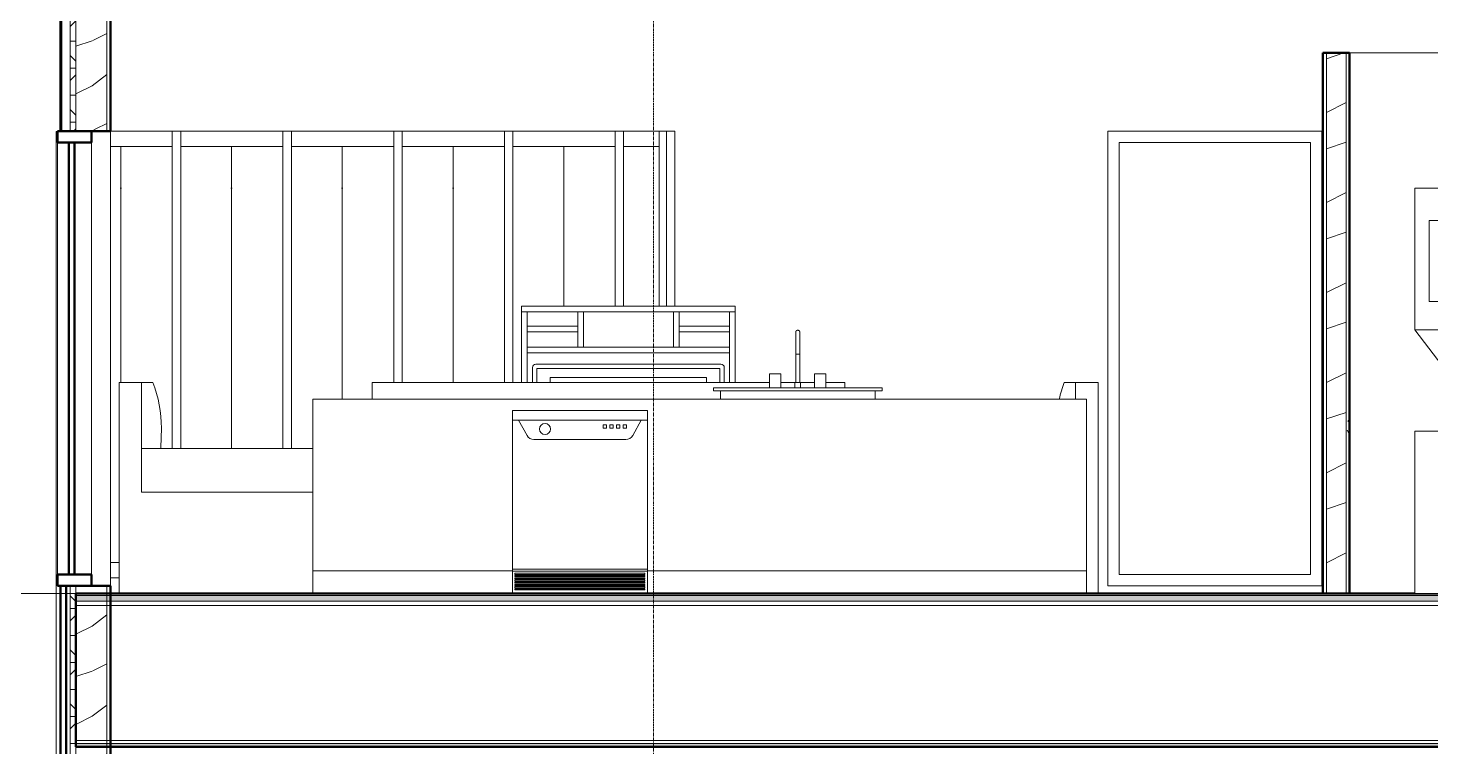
# Model space of a CAD drawing. Header units: inches. Extents: x 9609 to 15463, y -232 to 527.
# Drawn here: x 13221.5 to 13470.8, y 240.7 to 368.4 of the extents above; entities that cross this region are included whole.
import ezdxf

# ---------------------------------------------------------------- set-up
doc = ezdxf.new("R2010")
doc.units = ezdxf.units.IN
doc.header["$MEASUREMENT"] = 0
doc.linetypes.add('Grid Line 1_2_', pattern=[0.875, 0.5, -0.125, 0.125, -0.125])
for name, color, linetype, lineweight in [('0-3', 7, 'Continuous', 13), ('0-6', 90, 'Continuous', 5), ('A-FLOR-1', 192, 'Continuous', 50), ('A-FLOR-LEVL-1', 51, 'Grid Line 1_2_', 9), ('A-FLOR-MCUT', 51, 'Continuous', 13), ('A-FLOR-PATT-1', 8, 'Continuous', 9), ('A-GLAZ', 151, 'Continuous', 13), ('A-GLAZ-1', 151, 'Continuous', 50), ('A-GLAZ-CWMG', 51, 'Continuous', 9), ('A-WALL', 113, 'Continuous', 13), ('A-WALL-1', 7, 'Continuous', 13), ('A-WALL-2', 10, 'Continuous', 50), ('A-WALL-3', 113, 'Continuous', 50), ('A-WALL-PATT-1', 250, 'Continuous', 9), ('A-WALL-PATT-2', 253, 'Continuous', 9), ('A-WALL-PATT-5', 111, 'Continuous', 9), ('I-FURN', 30, 'Continuous', 9), ('I-FURN-1', 250, 'Continuous', 9), ('P-SANR-FIXT-1', 250, 'Continuous', 9), ('Q-CASE-2', 250, 'Continuous', 9), ('Q-SPCQ-1', 250, 'Continuous', 9), ('S-GRID-1', 1, 'Grid Line 1_2_', 9)]:
    doc.layers.add(name, color=color, linetype=linetype, lineweight=lineweight)
pattern_1 = [(0, (3257.106, 59.024), (30.72, 7.68), [1.267, -21.773, 1.267, -21.773, -122.88]), (0, (3257.106, 59.024), (30.72, 7.68), [-46.08, 1.267, -44.813, 1.267, -21.773, -53.76]), (0, (3257.106, 59.024), (30.72, 7.68), [-115.2, 1.267, -14.093, 1.267, -37.133]), (120, (3268.626, 62.864), (-22.011075, 22.7643), [1.267, -21.773, 1.267, -21.773, -122.88]), (120, (3268.626, 62.864), (-22.011075, 22.7643), [-46.08, 1.267, -44.813, 1.267, -21.773, -53.76]), (120, (3268.626, 62.864), (-22.011075, 22.7643), [-115.2, 1.267, -14.093, 1.267, -37.133]), (240, (3272.466, 78.224), (-8.708925, -30.4443), [1.267, -21.773, 1.267, -21.773, -122.88]), (240, (3272.466, 78.224), (-8.708925, -30.4443), [-46.08, 1.267, -44.813, 1.267, -21.773, -53.76]), (240, (3272.466, 78.224), (-8.708925, -30.4443), [-115.2, 1.267, -14.093, 1.267, -37.133])]
pattern_2 = [(0, (14416.421, 59.024), (30.72, 7.68), [1.267, -21.773, 1.267, -21.773, -122.88]), (0, (14416.421, 59.024), (30.72, 7.68), [-46.08, 1.267, -44.813, 1.267, -21.773, -53.76]), (0, (14416.421, 59.024), (30.72, 7.68), [-115.2, 1.267, -14.093, 1.267, -37.133]), (120, (14427.941, 62.864), (-22.011075, 22.7643), [1.267, -21.773, 1.267, -21.773, -122.88]), (120, (14427.941, 62.864), (-22.011075, 22.7643), [-46.08, 1.267, -44.813, 1.267, -21.773, -53.76]), (120, (14427.941, 62.864), (-22.011075, 22.7643), [-115.2, 1.267, -14.093, 1.267, -37.133]), (240, (14431.781, 78.224), (-8.708925, -30.4443), [1.267, -21.773, 1.267, -21.773, -122.88]), (240, (14431.781, 78.224), (-8.708925, -30.4443), [-46.08, 1.267, -44.813, 1.267, -21.773, -53.76]), (240, (14431.781, 78.224), (-8.708925, -30.4443), [-115.2, 1.267, -14.093, 1.267, -37.133])]
pattern_3 = [(0, (14416.421, 59.024), (0, 4.798), []), (315, (14416.4212, 59.024), (4.798427, 0), [6.786, -6.786]), (45, (14416.4212, 59.024), (4.798427, 0), [6.786, -6.786])]
pattern_4 = [(216.87, (14422.8192, 75.018), (47.980943, 31.987086), [7.997, -71.971]), (206.565, (14432.415, 70.22), (-15.993714, -15.994133), [17.881, -17.881]), (198.435, (14432.415, 62.223), (-31.98674, -15.99388), [10.115, -40.461])]

# ---------------------------------------------------------------- blocks, each defined once
blk = doc.blocks.new('CTR - 2nd Phase_rvt-2-BUILDING SECTION - NORTH_SOUTH - LOOKING WEST')
at = {"layer": 'A-FLOR-LEVL-1'}
blk.add_line((1814.21, 268), (4168.71, 268), dxfattribs=at)
blk = doc.blocks.new('Sink Kitchen-Single - 30_ x 21_-V96-BUILDING SECTION - NORTH_SOUTH - LOOKING WEST')
at = {"layer": 'P-SANR-FIXT-1'}
for p, q in [((2198.61, 179.87), (2198.61, 173.5)), ((2198.61, 179.87), (2198.61, 178.5)), ((2199.36, 173.5), (2199.36, 179.87)), ((2199.36, 178.5), (2199.36, 179.87)), ((2198.98, 178.5), (2198.61, 178.5)), ((2199.35, 178.5), (2198.98, 178.5)), ((2193.98, 175), (2193.98, 172.5)), ((2193.98, 175), (2195.98, 175)), ((2195.98, 172.5), (2195.98, 175)), ((2201.98, 175), (2201.98, 172.5)), ((2201.98, 175), (2203.98, 175)), ((2203.98, 172.5), (2203.98, 175)), ((2183.98, 172.5), (2213.98, 172.5)), ((2183.98, 172), (2183.98, 172.5)), ((2198.48, 173.5), (2198.48, 172.5)), ((2198.48, 173.5), (2199.48, 173.5)), ((2199.48, 172.5), (2199.48, 173.5)), ((2213.98, 172), (2213.98, 172.5)), ((2213.98, 172), (2183.98, 172)), ((2185.23, 172), (2185.23, 170.5)), ((2212.73, 170.5), (2212.73, 172))]:
    blk.add_line(p, q, dxfattribs=at)
at = {"layer": 'P-SANR-FIXT-1', "flags": 128}
for points in [[(2198.61, 182.37), (2198.61, 182.39), (2198.61, 182.4), (2198.61, 182.42), (2198.61, 182.43), (2198.61, 182.45), (2198.62, 182.46), (2198.62, 182.48), (2198.62, 182.49), (2198.63, 182.51), (2198.63, 182.52), (2198.64, 182.53), (2198.65, 182.55), (2198.65, 182.56), (2198.66, 182.57), (2198.67, 182.59), (2198.68, 182.6), (2198.69, 182.61), (2198.7, 182.62), (2198.71, 182.63), (2198.72, 182.64), (2198.73, 182.65), (2198.74, 182.66), (2198.75, 182.67), (2198.77, 182.68), (2198.78, 182.69), (2198.79, 182.7), (2198.8, 182.71), (2198.82, 182.71), (2198.83, 182.72), (2198.84, 182.72), (2198.86, 182.73), (2198.87, 182.73), (2198.89, 182.74), (2198.9, 182.74), (2198.92, 182.74), (2198.93, 182.75), (2198.95, 182.75), (2198.96, 182.75), (2198.98, 182.75), (2198.98, 182.75)], [(2198.61, 182.3), (2198.61, 182.32), (2198.61, 182.34), (2198.61, 182.35), (2198.61, 182.36), (2198.61, 182.37), (2198.61, 182.37)], [(2198.61, 182.37), (2198.61, 182.37), (2198.61, 182.37), (2198.61, 182.36), (2198.61, 182.34), (2198.61, 182.33), (2198.61, 182.3), (2198.61, 182.28), (2198.61, 182.25), (2198.61, 182.21), (2198.61, 182.18), (2198.61, 182.14), (2198.61, 182.09), (2198.61, 182.04), (2198.61, 181.99), (2198.61, 181.94), (2198.61, 181.88), (2198.61, 181.82), (2198.61, 181.75), (2198.61, 181.69), (2198.61, 181.62), (2198.61, 181.54), (2198.61, 181.47), (2198.61, 181.39), (2198.61, 181.31), (2198.61, 181.23), (2198.61, 181.14), (2198.61, 181.05), (2198.61, 180.96), (2198.61, 180.87), (2198.61, 180.78), (2198.61, 180.69), (2198.61, 180.59), (2198.61, 180.5), (2198.61, 180.4), (2198.61, 180.3), (2198.61, 180.2), (2198.61, 180.1), (2198.61, 180), (2198.61, 179.9), (2198.61, 179.87)], [(2198.61, 179.87), (2198.61, 179.97), (2198.61, 180.07), (2198.61, 180.17), (2198.61, 180.27), (2198.61, 180.37), (2198.61, 180.47), (2198.61, 180.57), (2198.61, 180.66), (2198.61, 180.76), (2198.61, 180.85), (2198.61, 180.94), (2198.61, 181.03), (2198.61, 181.12), (2198.61, 181.2), (2198.61, 181.29), (2198.61, 181.37), (2198.61, 181.45), (2198.61, 181.52), (2198.61, 181.6), (2198.61, 181.67), (2198.61, 181.74), (2198.61, 181.8), (2198.61, 181.86), (2198.61, 181.92), (2198.61, 181.98), (2198.61, 182.03), (2198.61, 182.08), (2198.61, 182.13), (2198.61, 182.17)], [(2198.98, 182.75), (2199, 182.75), (2199.01, 182.75), (2199.03, 182.75), (2199.04, 182.75), (2199.05, 182.74), (2199.07, 182.74), (2199.08, 182.74), (2199.1, 182.73), (2199.11, 182.73), (2199.13, 182.72), (2199.14, 182.71), (2199.15, 182.71), (2199.17, 182.7), (2199.18, 182.69), (2199.19, 182.68), (2199.2, 182.68), (2199.22, 182.67), (2199.23, 182.66), (2199.24, 182.65), (2199.25, 182.64), (2199.26, 182.63), (2199.27, 182.61), (2199.28, 182.6), (2199.29, 182.59), (2199.3, 182.58), (2199.3, 182.56), (2199.31, 182.55), (2199.32, 182.54), (2199.32, 182.52), (2199.33, 182.51), (2199.33, 182.5), (2199.34, 182.48), (2199.34, 182.47), (2199.35, 182.45), (2199.35, 182.44), (2199.35, 182.42), (2199.35, 182.41), (2199.35, 182.39), (2199.36, 182.38), (2199.36, 182.37)], [(2199.36, 182.37), (2199.36, 182.37), (2199.36, 182.36), (2199.36, 182.34), (2199.36, 182.33), (2199.36, 182.3), (2199.36, 182.28)], [(2199.36, 179.87), (2199.36, 179.97), (2199.36, 180.07), (2199.36, 180.17), (2199.36, 180.27), (2199.36, 180.37), (2199.36, 180.47), (2199.36, 180.57), (2199.36, 180.66), (2199.36, 180.76), (2199.36, 180.85), (2199.36, 180.94), (2199.36, 181.03), (2199.36, 181.12), (2199.36, 181.2), (2199.36, 181.29), (2199.36, 181.37), (2199.36, 181.45), (2199.36, 181.52), (2199.36, 181.6), (2199.36, 181.67), (2199.36, 181.74), (2199.36, 181.8), (2199.36, 181.86), (2199.36, 181.92), (2199.36, 181.98), (2199.36, 182.03), (2199.36, 182.08), (2199.36, 182.13), (2199.36, 182.17), (2199.36, 182.21), (2199.36, 182.24), (2199.36, 182.27), (2199.36, 182.3), (2199.36, 182.32), (2199.36, 182.34), (2199.36, 182.35), (2199.36, 182.36), (2199.36, 182.37), (2199.36, 182.37), (2199.36, 182.37)], [(2199.36, 182.14), (2199.36, 182.09), (2199.36, 182.04), (2199.36, 181.99), (2199.36, 181.94), (2199.36, 181.88), (2199.36, 181.82), (2199.36, 181.75), (2199.36, 181.69), (2199.36, 181.62), (2199.36, 181.54), (2199.36, 181.47), (2199.36, 181.39), (2199.36, 181.31), (2199.36, 181.23), (2199.36, 181.14), (2199.36, 181.05), (2199.36, 180.96), (2199.36, 180.87), (2199.36, 180.78), (2199.36, 180.69), (2199.36, 180.59), (2199.36, 180.5), (2199.36, 180.4), (2199.36, 180.3), (2199.36, 180.2), (2199.36, 180.1), (2199.36, 180), (2199.36, 179.9), (2199.36, 179.87)]]:
    blk.add_lwpolyline(points, dxfattribs=at)
blk = doc.blocks.new('Dishwasher_15404 - 34_ counter-V114-BUILDING SECTION - NORTH_SOUTH - LOOKING WEST')
at = {"layer": 'Q-SPCQ-1'}
for p, q in [((2148.25, 300.5), (2148.25, 298.79)), ((2148.25, 300.5), (2148.45, 300.5)), ((2148.45, 300.5), (2171.18, 300.5)), ((2171.18, 300.5), (2172.25, 300.5)), ((2172.25, 298.79), (2172.25, 300.5)), ((2148.45, 298.79), (2148.25, 298.79)), ((2148.25, 298.79), (2148.25, 272.33)), ((2148.25, 298.79), (2148.45, 298.79)), ((2149.34, 298.79), (2148.45, 298.79)), ((2148.45, 298.79), (2149.34, 298.79)), ((2171.16, 298.79), (2149.34, 298.79)), ((2149.34, 298.79), (2150.86, 296.06)), ((2164.99, 297.94), (2164.4, 297.94)), ((2164.4, 297.94), (2164.4, 297.35)), ((2164.4, 297.35), (2164.99, 297.35)), ((2164.99, 297.35), (2164.99, 297.94)), ((2166.17, 297.94), (2165.58, 297.94)), ((2165.58, 297.94), (2165.58, 297.35)), ((2165.58, 297.35), (2166.17, 297.35)), ((2166.17, 297.35), (2166.17, 297.94)), ((2167.35, 297.94), (2166.76, 297.94)), ((2166.76, 297.94), (2166.76, 297.35)), ((2166.76, 297.35), (2167.35, 297.35)), ((2167.35, 297.35), (2167.35, 297.94)), ((2168.53, 297.94), (2167.94, 297.94)), ((2167.94, 297.94), (2167.94, 297.35)), ((2167.94, 297.35), (2168.53, 297.35)), ((2168.53, 297.35), (2168.53, 297.94)), ((2169.64, 296.06), (2171.16, 298.79)), ((2171.16, 298.79), (2172.05, 298.79)), ((2172.05, 298.79), (2172.25, 298.79)), ((2172.25, 272.33), (2172.25, 298.79)), ((2152.06, 295.35), (2168.43, 295.35)), ((2148.45, 272.33), (2148.25, 272.33)), ((2148.25, 271.94), (2148.25, 272.33)), ((2172.25, 271.94), (2148.25, 271.94)), ((2148.25, 271.94), (2148.25, 268)), ((2172.05, 272.33), (2148.45, 272.33)), ((2149.82, 271.94), (2170.67, 271.94)), ((2172.25, 272.33), (2172.05, 272.33)), ((2172.25, 271.94), (2172.25, 272.33)), ((2172.25, 268), (2172.25, 271.94)), ((2148.67, 271.39), (2148.67, 271.59)), ((2148.67, 271.59), (2149.82, 271.59)), ((2149.82, 271.39), (2148.67, 271.39)), ((2148.67, 271), (2148.67, 271.2)), ((2148.67, 271.2), (2149.82, 271.2)), ((2149.82, 271), (2148.67, 271)), ((2148.67, 270.61), (2148.67, 270.8)), ((2148.67, 270.8), (2149.82, 270.8)), ((2149.82, 270.61), (2148.67, 270.61)), ((2148.67, 270.21), (2148.67, 270.41)), ((2148.67, 270.41), (2149.82, 270.41)), ((2149.82, 270.21), (2148.67, 270.21)), ((2148.67, 269.82), (2148.67, 270.02)), ((2148.67, 270.02), (2149.82, 270.02)), ((2149.82, 269.82), (2148.67, 269.82)), ((2148.67, 269.43), (2148.67, 269.62)), ((2148.67, 269.62), (2149.82, 269.62)), ((2149.82, 269.43), (2148.67, 269.43)), ((2149.82, 271.59), (2170.67, 271.59)), ((2170.67, 271.39), (2149.82, 271.39)), ((2149.82, 271.2), (2170.67, 271.2)), ((2170.67, 271), (2149.82, 271)), ((2149.82, 270.8), (2170.67, 270.8)), ((2170.67, 270.61), (2149.82, 270.61)), ((2149.82, 270.41), (2170.67, 270.41)), ((2170.67, 270.21), (2149.82, 270.21)), ((2149.82, 270.02), (2170.67, 270.02)), ((2170.67, 269.82), (2149.82, 269.82)), ((2149.82, 269.62), (2170.67, 269.62)), ((2170.67, 269.43), (2149.82, 269.43)), ((2170.67, 271.59), (2171.82, 271.59)), ((2171.82, 271.39), (2170.67, 271.39)), ((2170.67, 271.2), (2171.82, 271.2)), ((2171.82, 271), (2170.67, 271)), ((2170.67, 270.8), (2171.82, 270.8)), ((2171.82, 270.61), (2170.67, 270.61)), ((2170.67, 270.41), (2171.82, 270.41)), ((2171.82, 270.21), (2170.67, 270.21)), ((2170.67, 270.02), (2171.82, 270.02)), ((2171.82, 269.82), (2170.67, 269.82)), ((2170.67, 269.62), (2171.82, 269.62)), ((2171.82, 269.43), (2170.67, 269.43)), ((2171.82, 271.59), (2171.82, 271.39)), ((2171.82, 271.2), (2171.82, 271)), ((2171.82, 270.8), (2171.82, 270.61)), ((2171.82, 270.41), (2171.82, 270.21)), ((2171.82, 270.02), (2171.82, 269.82)), ((2171.82, 269.62), (2171.82, 269.43)), ((2148.67, 269.03), (2148.67, 269.23)), ((2148.67, 269.23), (2149.82, 269.23)), ((2149.82, 269.03), (2148.67, 269.03)), ((2148.67, 268.64), (2148.67, 268.84)), ((2148.67, 268.84), (2149.82, 268.84)), ((2149.82, 268.64), (2148.67, 268.64)), ((2149.82, 269.23), (2170.67, 269.23)), ((2170.67, 269.03), (2149.82, 269.03)), ((2149.82, 268.84), (2170.67, 268.84)), ((2170.67, 268.64), (2149.82, 268.64)), ((2170.67, 269.23), (2171.82, 269.23)), ((2171.82, 269.03), (2170.67, 269.03)), ((2170.67, 268.84), (2171.82, 268.84)), ((2171.82, 268.64), (2170.67, 268.64)), ((2171.82, 269.23), (2171.82, 269.03)), ((2171.82, 268.84), (2171.82, 268.64))]:
    blk.add_line(p, q, dxfattribs=at)
for centre, radius, start, end in [((2154.06, 297.2), 0.984, 90, 270), ((2154.06, 297.2), 0.984, 270, 90), ((2152.06, 296.72), 1.38, 209, 270), ((2168.43, 296.72), 1.38, 270, 331)]:
    blk.add_arc(centre, radius, start, end, dxfattribs=at)
blk = doc.blocks.new('OD_CW_Base Cabinet - OD_CW_Base Cabinet-V115-BUILDING SECTION - NORTH_SOUTH - LOOKING WEST')
at = {"layer": 'Q-CASE-2'}
for p, q in [((2112.8, 272), (2112.8, 302.5)), ((2250.33, 302.5), (2112.8, 302.5)), ((2250.33, 302.5), (2250.33, 272)), ((2112.8, 272), (2148.25, 272)), ((2112.8, 268), (2112.8, 272)), ((2172.25, 272), (2250.33, 272)), ((2250.33, 272), (2250.33, 268))]:
    blk.add_line(p, q, dxfattribs=at)
blk = doc.blocks.new('Entertainment_Center_14771 - Entertainment_Center_14771-1372851-BUILDING SECTION - NORTH_SOUTH - LOOKING WEST')
at = {"layer": 'I-FURN-1'}
for p, q in [((3702.57, 63), (3740.57, 63)), ((3702.57, 63), (3702.57, 62)), ((3740.57, 63), (3740.57, 62)), ((3740.57, 62), (3702.57, 62)), ((3702.57, 62), (3703.57, 62)), ((3702.57, 62), (3702.57, 49.5)), ((3703.57, 62), (3703.57, 49.5)), ((3712.57, 55.72), (3712.57, 62)), ((3713.57, 62), (3712.57, 62)), ((3713.57, 62), (3713.57, 55.72)), ((3729.57, 55.72), (3729.57, 62)), ((3730.57, 62), (3729.57, 62)), ((3730.57, 62), (3730.57, 55.72)), ((3739.57, 62), (3740.57, 62)), ((3739.57, 62), (3739.57, 49.5)), ((3740.57, 62), (3740.57, 49.5)), ((3703.57, 59.47), (3712.57, 59.47)), ((3712.57, 58.47), (3703.57, 58.47)), ((3730.57, 59.47), (3739.57, 59.47)), ((3739.57, 58.47), (3730.57, 58.47)), ((3703.57, 55.72), (3739.57, 55.72)), ((3703.57, 55.72), (3703.57, 54.72)), ((3712.57, 55.72), (3713.57, 55.72)), ((3729.57, 55.72), (3730.57, 55.72)), ((3739.57, 55.72), (3739.57, 54.72)), ((3739.57, 54.72), (3703.57, 54.72)), ((3738.03, 52.72), (3705.11, 52.72)), ((3704.52, 52.13), (3704.52, 49.5)), ((3705.31, 51.93), (3705.31, 49.5)), ((3737.83, 51.93), (3705.31, 51.93)), ((3707.67, 49.5), (3707.67, 50.36)), ((3707.67, 50.36), (3735.47, 50.36)), ((3735.47, 50.36), (3735.47, 49.5)), ((3737.83, 49.5), (3737.83, 51.93)), ((3738.62, 49.5), (3738.62, 52.13))]:
    blk.add_line(p, q, dxfattribs=at)
for centre, start, end in [((3705.11, 52.13), 90, 180), ((3738.03, 52.13), 0, 90)]:
    blk.add_arc(centre, 0.591, start, end, dxfattribs=at)
blk = doc.blocks.new('Couch-Both_Arms-Generic - 1-V100-BUILDING SECTION - NORTH_SOUTH - LOOKING WEST')
at = {"layer": 'I-FURN-1'}
for p, q in [((2123.36, 173.5), (2193.98, 173.5)), ((2123.36, 170.5), (2123.36, 173.5)), ((2195.98, 173.5), (2198.48, 173.5)), ((2199.48, 173.5), (2201.98, 173.5)), ((2203.98, 173.5), (2207.36, 173.5)), ((2207.36, 173.5), (2207.36, 172.5))]:
    blk.add_line(p, q, dxfattribs=at)
blk = doc.blocks.new('Couch-Both_Arms-Generic - 2-V118-BUILDING SECTION - NORTH_SOUTH - LOOKING WEST')
at = {"layer": 'I-FURN'}
for p, q in [((2248.36, 305.5), (2246.36, 305.5)), ((2248.36, 302.5), (2248.36, 305.5))]:
    blk.add_line(p, q, dxfattribs=at)
blk.add_arc((2267.62, 297.37), 22.76, 159.0802, 166.9742, dxfattribs=at)
at = {"layer": 'I-FURN-1'}
for p, q in [((2248.36, 305.5), (2252.36, 305.5)), ((2252.36, 305.5), (2252.36, 268))]:
    blk.add_line(p, q, dxfattribs=at)
blk = doc.blocks.new('Couch-Both_Arms-Generic - 2-V119-BUILDING SECTION - NORTH_SOUTH - LOOKING WEST')
at = {"layer": 'I-FURN'}
for p, q in [((2082.36, 293.75), (2082.36, 305.5)), ((2082.36, 305.5), (2084.36, 305.5)), ((2085.86, 297.37), (2085.86, 297.12)), ((2082.36, 286), (2082.36, 293.75)), ((2082.36, 293.75), (2112.8, 293.75)), ((2112.8, 286), (2082.36, 286))]:
    blk.add_line(p, q, dxfattribs=at)
for centre, radius, start, end in [((2063.11, 297.37), 22.76, 0, 20.9198), ((2038.35, 297.12), 47.51, 355.9252, 360)]:
    blk.add_arc(centre, radius, start, end, dxfattribs=at)
at = {"layer": 'I-FURN-1'}
for p, q in [((2078.36, 305.5), (2078.36, 268)), ((2082.36, 305.5), (2078.36, 305.5))]:
    blk.add_line(p, q, dxfattribs=at)
blk = doc.blocks.new('Stacked Washer and Dryer - 26_x25_ - Private-1352637-BUILDING SECTION - NORTH_SOUTH - LOOKING WEST')
at = {"layer": 'P-SANR-FIXT-1'}
for p, q in [((2308.64, 182.81), (2308.64, 208)), ((2326.32, 208), (2308.64, 208)), ((2344.7, 208), (2326.32, 208)), ((2326.32, 208), (2326.32, 182.81)), ((2344.7, 136), (2344.7, 208)), ((2311.2, 187.84), (2311.2, 202.25)), ((2311.2, 202.25), (2323.58, 202.25)), ((2323.58, 202.25), (2323.58, 187.84)), ((2323.66, 202.25), (2323.58, 202.25)), ((2323.66, 187.84), (2323.66, 202.25)), ((2323.58, 187.84), (2311.2, 187.84)), ((2323.58, 187.84), (2323.66, 187.84)), ((2322.33, 164.94), (2308.64, 182.81)), ((2326.32, 182.81), (2308.64, 182.81)), ((2326.32, 182.81), (2340.1, 164.81)), ((2308.64, 136), (2308.64, 164.81)), ((2326.32, 164.81), (2308.64, 164.81)), ((2314.05, 164.94), (2326.43, 164.94)), ((2314.05, 164.81), (2314.05, 164.94)), ((2340.1, 164.81), (2326.32, 164.81)), ((2326.32, 164.81), (2326.32, 136)), ((2326.43, 164.94), (2335.62, 164.94)), ((2326.43, 164.94), (2326.43, 164.81)), ((2335.62, 164.81), (2335.62, 164.94)), ((2326.32, 136), (2308.64, 136)), ((2326.32, 136), (2344.7, 136))]:
    blk.add_line(p, q, dxfattribs=at)
blk = doc.blocks.new('CTR - 1st Phase - Unit Layouts_rvt-2-BUILDING SECTION - NORTH_SOUTH - LOOKING WEST')
at = {"layer": 'A-WALL-PATT-1'}
h = blk.add_hatch(dxfattribs=at)
h.set_pattern_fill('FP_41', color=256, style=0, pattern_type=2)
h.set_pattern_definition(pattern_1)
h.paths.add_polyline_path([(2292.95, 268), (2292.95, 364), (2292.32, 364), (2292.32, 268)], flags=0)
h = blk.add_hatch(dxfattribs=at)
h.set_pattern_fill('FP_41', color=256, style=0, pattern_type=2)
h.set_pattern_definition(pattern_1)
h.paths.add_polyline_path([(2297.07, 268), (2297.07, 364), (2296.45, 364), (2296.45, 268)], flags=0)
at = {"layer": 'A-WALL-PATT-2'}
h = blk.add_hatch(dxfattribs=at)
h.set_pattern_fill('FP_44', color=256, style=0, pattern_type=2)
h.set_pattern_definition([(216.87, (3263.504, 75.018), (47.980943, 31.987086), [7.997, -71.971]), (206.565, (3273.1, 70.22), (-15.993714, -15.994133), [17.881, -17.881]), (198.435, (3273.1, 62.223), (-31.98674, -15.99388), [10.115, -40.461])])
h.paths.add_polyline_path([(2292.95, 268), (2296.45, 268), (2296.45, 364), (2292.95, 364), (2292.95, 274.66)], flags=0)
at = {"layer": 'A-WALL-1'}
for p, q in [((2292.95, 268), (2292.95, 364)), ((2296.45, 268), (2296.45, 364)), ((2347.55, 364), (2297.07, 364))]:
    blk.add_line(p, q, dxfattribs=at)
at = {"layer": 'A-WALL-2'}
for p, q in [((2297.07, 364), (2292.32, 364)), ((2292.32, 364), (2292.32, 268)), ((2297.07, 268), (2297.07, 364)), ((2292.32, 268), (2297.07, 268))]:
    blk.add_line(p, q, dxfattribs=at)
at = {"layer": '0-3'}
for name, p in [('Stacked Washer and Dryer - 26_x25_ - Private-1352637-BUILDING SECTION - NORTH_SOUTH - LOOKING WEST', (0, 132)), ('Entertainment_Center_14771 - Entertainment_Center_14771-1372851-BUILDING SECTION - NORTH_SOUTH - LOOKING WEST', (-1552.7, 256)), ('Sink Kitchen-Single - 30_ x 21_-V96-BUILDING SECTION - NORTH_SOUTH - LOOKING WEST', (0, 132)), ('Couch-Both_Arms-Generic - 2-V119-BUILDING SECTION - NORTH_SOUTH - LOOKING WEST', (0, 0)), ('Couch-Both_Arms-Generic - 1-V100-BUILDING SECTION - NORTH_SOUTH - LOOKING WEST', (0, 132)), ('Couch-Both_Arms-Generic - 2-V118-BUILDING SECTION - NORTH_SOUTH - LOOKING WEST', (0, 0)), ('OD_CW_Base Cabinet - OD_CW_Base Cabinet-V115-BUILDING SECTION - NORTH_SOUTH - LOOKING WEST', (0, 0)), ('Dishwasher_15404 - 34_ counter-V114-BUILDING SECTION - NORTH_SOUTH - LOOKING WEST', (0, 0))]:
    blk.add_blockref(name, p, dxfattribs=at)
blk = doc.blocks.new('CTR - 1st Phase - Common Walls_rvt-2-BUILDING SECTION - NORTH_SOUTH - LOOKING WEST')
at = {"layer": 'A-FLOR-LEVL-1'}
blk.add_line((1814.21, 268), (4168.71, 268), dxfattribs=at)
blk = doc.blocks.new('_THE_ WINDOW _ DOOR - Window - 3rd Floor-2113392-BUILDING SECTION - NORTH_SOUTH - LOOKING WEST')
at = {"layer": 'A-GLAZ'}
for p, q in [((2067.42, 271.37), (2067.42, 348.12)), ((2073.42, 348.12), (2073.42, 271.37))]:
    blk.add_line(p, q, dxfattribs=at)
at = {"layer": 'A-GLAZ-1'}
for p, q in [((2073.42, 350.12), (2067.42, 350.12)), ((2067.42, 350.12), (2067.42, 348.12)), ((2073.42, 348.12), (2073.42, 350.12)), ((2067.42, 348.12), (2073.42, 348.12)), ((2069.42, 348.12), (2069.42, 271.37)), ((2070.42, 348.12), (2069.42, 348.12)), ((2070.42, 271.37), (2070.42, 348.12)), ((2073.42, 271.37), (2067.42, 271.37)), ((2067.42, 271.37), (2067.42, 269.37)), ((2067.42, 269.37), (2073.42, 269.37)), ((2068.92, 269.37), (2067.92, 269.37)), ((2067.92, 269.37), (2067.92, 230.12)), ((2068.92, 230.12), (2068.92, 269.37)), ((2069.42, 271.37), (2070.42, 271.37)), ((2073.42, 269.37), (2073.42, 271.37)), ((2067.92, 230.12), (2068.92, 230.12))]:
    blk.add_line(p, q, dxfattribs=at)
blk = doc.blocks.new('Rectangular Mullion - Profile_Polycarbonate_Upper and left-1940140-BUILDING SECTION - NORTH_SOUTH - LOOKING WEST')
at = {"layer": 'A-GLAZ-CWMG'}
for p, q in [((2174.37, 350.12), (2174.37, 347.37)), ((2087.79, 347.37), (2076.8, 347.37)), ((2107.48, 347.37), (2089.29, 347.37)), ((2127.16, 347.37), (2108.98, 347.37)), ((2146.85, 347.37), (2128.66, 347.37)), ((2166.53, 347.37), (2148.35, 347.37)), ((2174.37, 347.37), (2168.03, 347.37))]:
    blk.add_line(p, q, dxfattribs=at)
blk = doc.blocks.new('Rectangular Mullion - Profile_Polycarbonate_right-1739823-BUILDING SECTION - NORTH_SOUTH - LOOKING WEST')
at = {"layer": 'A-GLAZ-CWMG'}
blk.add_line((2174.37, 319), (2174.37, 350.12), dxfattribs=at)
blk = doc.blocks.new('Rectangular Mullion - Stud - Vertical-1940148-BUILDING SECTION - NORTH_SOUTH - LOOKING WEST')
at = {"layer": 'A-GLAZ-CWMG'}
blk.add_line((2175.62, 350.13), (2175.62, 319), dxfattribs=at)
blk = doc.blocks.new('Rectangular Mullion - Stud - Vertical-V146-BUILDING SECTION - NORTH_SOUTH - LOOKING WEST')
at = {"layer": 'A-GLAZ-CWMG'}
for p, q in [((2166.53, 319), (2166.53, 350.12)), ((2168.03, 350.12), (2168.03, 319))]:
    blk.add_line(p, q, dxfattribs=at)
blk = doc.blocks.new('Rectangular Mullion - Stud - Vertical-V147-BUILDING SECTION - NORTH_SOUTH - LOOKING WEST')
at = {"layer": 'A-GLAZ-CWMG'}
for p, q in [((2146.85, 305.5), (2146.85, 350.12)), ((2148.35, 350.12), (2148.35, 305.5))]:
    blk.add_line(p, q, dxfattribs=at)
blk = doc.blocks.new('Rectangular Mullion - Stud - Base_Head-1773367-BUILDING SECTION - NORTH_SOUTH - LOOKING WEST')
at = {"layer": 'A-GLAZ-CWMG'}
h = blk.add_hatch(dxfattribs=at)
h.set_pattern_fill('FP_59', color=256, style=0, pattern_type=2)
h.set_pattern_definition([(0, (2079.453, 270.75), (0, 8), [])])
h.paths.add_polyline_path([(2078.36, 268), (2078.36, 273.5), (2076.8, 273.5), (2076.8, 268)], flags=0)
blk.add_line((2078.36, 273.5), (2076.8, 273.5), dxfattribs=at)
blk = doc.blocks.new('Rectangular Mullion - Stud - Vertical-V148-BUILDING SECTION - NORTH_SOUTH - LOOKING WEST')
at = {"layer": 'A-GLAZ-CWMG'}
for p, q in [((2107.48, 293.75), (2107.48, 350.12)), ((2108.98, 350.12), (2108.98, 293.75))]:
    blk.add_line(p, q, dxfattribs=at)
blk = doc.blocks.new('_THE_ WINDOW _ DOOR - Window - 3rd Floor-V136-BUILDING SECTION - NORTH_SOUTH - LOOKING WEST')
at = {"layer": 'A-GLAZ'}
for p, q in [((3676.72, 348.12), (3710.75, 348.12)), ((3676.72, 271.37), (3676.72, 348.12)), ((3710.75, 348.12), (3710.75, 271.37)), ((3710.75, 271.37), (3676.72, 271.37))]:
    blk.add_line(p, q, dxfattribs=at)

msp = doc.modelspace()

# ---------------------------------------------------------------- hatches: boundary and pattern name
at = {"layer": 'A-FLOR-PATT-1'}
h = msp.add_hatch(dxfattribs=at)
h.set_pattern_fill('FP_42', color=256, style=0, pattern_type=2)
h.set_pattern_definition([(50, (14416.421, 59.024), (27.5427, -2.4099), [2.88, -31.68]), (355, (14416.42, 59.024), (-5.32784, 28.88427), [2.304, -25.344]), (100.451, (14418.717, 58.823), (22.2153, 26.47393), [2.448, -26.924]), (46.184, (14416.42, 66.704), (40.9819, -6.3564), [4.32, -47.52]), (96.636, (14419.837, 66.175), (35.8907, 37.4062), [3.671, -40.386]), (351.184, (14416.42, 66.704), (35.891, 37.4062), [3.456, -38.016]), (21, (14420.261, 64.784), (22.92104, -15.46073), [2.88, -31.68]), (326, (14420.26, 64.784), (9.3435, 27.84574), [2.304, -25.344]), (71.451, (14422.17, 63.496), (32.26477, 12.3844), [2.448, -26.924]), (37.5, (14416.421, 59.024), (0.466855, 12.78271), [1.267, -23.77, 1.267, -24.461, -25.44]), (37.5, (14416.421, 59.024), (0.466855, 12.78271), [-50.765, 1.267, -24.173]), (7.5, (14416.421, 59.024), (10.10159, 15.14509), [1.267, -13.402, 1.267, -23.194, -9.696]), (7.5, (14416.421, 59.024), (10.10159, 15.14509), [-39.13, 1.267, -8.429]), (327.5, (14407.858, 59.024), (20.49916, -0.86578), [1.267, -8.333, 1.267, -28.685, -39.744]), (327.5, (14407.858, 59.024), (20.49916, -0.86578), [-39.552, 1.267, -38.477]), (317.5, (14404.018, 59.024), (22.39478, 3.8443), [1.267, -11.213, 1.267, -18.624, -28.224]), (317.5, (14404.018, 59.024), (22.39478, 3.8443), [-32.371, 1.267, -26.957])])
h.paths.add_polyline_path([(15011.789, 266.625), (15011.789, 267.625), (13795.639, 267.625), (13795.639, 266.625), (14994.9257, 266.625)], flags=0)
h.paths.add_polyline_path([(13229.989, 266.625), (13683.639, 266.625), (13683.639, 267.625), (13229.989, 267.625)], flags=0)
h = msp.add_hatch(dxfattribs=at)
h.set_pattern_fill('FP_41', color=256, style=0, pattern_type=2)
h.set_pattern_definition(pattern_2)
h.paths.add_polyline_path([(15011.789, 240.75), (15011.789, 241.375), (13795.639, 241.375), (13795.639, 240.75), (15011.164, 240.75)], flags=0)
h.paths.add_polyline_path([(13272.7959, 240.75), (13683.639, 240.75), (13683.639, 241.375), (13229.989, 241.375), (13229.989, 240.75)], flags=0)
at = {"layer": 'A-WALL-PATT-5'}
h = msp.add_hatch(dxfattribs=at)
h.set_pattern_fill('FP_45', color=256, style=0, pattern_type=2)
h.set_pattern_definition(pattern_3)
h.paths.add_polyline_path([(13229.989, 350.5), (13229.989, 422), (13228.989, 422), (13228.989, 350.5)], flags=0)
h = msp.add_hatch(dxfattribs=at)
h.set_pattern_fill('FP_44', color=256, style=0, pattern_type=2)
h.set_pattern_definition(pattern_4)
h.paths.add_polyline_path([(13230.5868, 350.5), (13235.489, 350.5), (13235.489, 422), (13233.049, 422), (13233.0887, 419.8572), (13233.4897, 419.2336), (13233.4879, 418.9604), (13233.2371, 418.852), (13232.8442, 419.0484), (13232.8794, 419.1188), (13233.3003, 418.9084), (13233.3717, 418.9541), (13233.4467, 419.0618), (13233.3941, 419.2367), (13232.9836, 419.8997), (13232.9703, 419.9924), (13232.9703, 422), (13232.8177, 422), (13232.8551, 419.8084), (13233.264, 419.1481), (13233.197, 419.1066), (13232.7515, 419.8501), (13232.739, 419.94), (13232.739, 422), (13229.989, 422), (13229.989, 350.5)], flags=0)
h = msp.add_hatch(dxfattribs=at)
h.set_pattern_fill('FP_41', color=256, style=0, pattern_type=2)
h.set_pattern_definition(pattern_2)
h.paths.add_polyline_path([(13236.114, 350.5), (13236.114, 422), (13235.489, 422), (13235.489, 350.5)], flags=0)
h = msp.add_hatch(dxfattribs=at)
h.set_pattern_fill('FP_56', color=256, style=0, pattern_type=2)
h.set_pattern_definition([(90, (13356.061, 268), (-19.685, 1e-15), [24, 0, 0, 0])])
h.paths.add_polyline_path([(13227.239, 230.1875), (13227.239, 269.375), (13226.739, 269.375), (13226.739, 350.0625), (13226.489, 350.0625), (13226.489, 230.1875)], flags=0)
h.paths.add_polyline_path([(13236.114, 273.5), (13237.6757, 273.5), (13237.6757, 305.5), (13243.6757, 305.5), (13244.5049, 302.8594), (13245.0074, 300.1376), (13245.1757, 297.125), (13245.0306, 293.75), (13247.11, 293.75), (13247.11, 347.375), (13236.114, 347.375), (13236.114, 274.6606)], flags=0)
h.paths.add_polyline_path([(13266.7936, 293.75), (13266.7936, 347.375), (13248.61, 347.375), (13248.61, 293.75)], flags=0)
h.paths.add_polyline_path([(13268.2936, 293.75), (13272.114, 293.75), (13272.114, 302.5), (13282.6757, 302.5), (13282.6757, 305.5), (13286.4772, 305.5), (13286.4772, 347.375), (13268.2936, 347.375), (13268.2936, 302.5)], flags=0)
h.paths.add_polyline_path([(13307.6608, 305.5), (13309.186, 305.5), (13309.186, 319), (13325.8444, 319), (13325.8444, 347.375), (13307.6608, 347.375), (13307.6608, 306.2044)], flags=0)
h.paths.add_polyline_path([(13287.9772, 305.5), (13306.1608, 305.5), (13306.1608, 347.375), (13287.9772, 347.375), (13287.9772, 316.7191)], flags=0)
h.paths.add_polyline_path([(13327.3444, 319), (13333.689, 319), (13333.689, 347.375), (13327.3444, 347.375)], flags=0)
h = msp.add_hatch(dxfattribs=at)
h.set_pattern_fill('FP_45', color=256, style=0, pattern_type=2)
h.set_pattern_definition(pattern_3)
h.paths.add_polyline_path([(13229.989, 109.75), (13229.989, 149), (13228.989, 149), (13228.989, 109.75)], flags=0)
h.paths.add_polyline_path([(13229.989, 229.75), (13229.989, 269.375), (13228.989, 269.375), (13228.989, 229.75)], flags=0)
h.paths.add_polyline_path([(13228.989, 350.125), (13229.989, 350.125), (13229.989, 350.5), (13228.989, 350.5)], flags=0)
h = msp.add_hatch(dxfattribs=at)
h.set_pattern_fill('FP_44', color=256, style=0, pattern_type=2)
h.set_pattern_definition(pattern_4)
h.paths.add_polyline_path([(13235.489, 109.75), (13235.489, 149), (13229.989, 149), (13229.989, 109.75)], flags=0)
h.paths.add_polyline_path([(13229.989, 229.75), (13235.489, 229.75), (13235.489, 269.375), (13229.989, 269.375), (13229.989, 232.6021)], flags=0)
h.paths.add_polyline_path([(13229.989, 350.125), (13235.489, 350.125), (13235.489, 350.5), (13229.989, 350.5)], flags=0)
h = msp.add_hatch(dxfattribs=at)
h.set_pattern_fill('FP_41', color=256, style=0, pattern_type=2)
h.set_pattern_definition(pattern_2)
h.paths.add_polyline_path([(13236.114, 109.75), (13236.114, 149), (13235.489, 149), (13235.489, 109.75)], flags=0)
h.paths.add_polyline_path([(13236.114, 229.75), (13236.114, 269.375), (13235.489, 269.375), (13235.489, 229.75)], flags=0)
h.paths.add_polyline_path([(13235.489, 350.125), (13236.114, 350.125), (13236.114, 350.5), (13235.489, 350.5)], flags=0)

# ---------------------------------------------------------------- linework, layer by layer
at = {"layer": 'A-FLOR-1'}
for p, q in [((13467.9533, 268), (13229.989, 268)), ((13229.989, 268), (13229.989, 240.75)), ((13229.989, 240.75), (13683.639, 240.75))]:
    msp.add_line(p, q, dxfattribs=at)
at = {"layer": 'A-FLOR-LEVL-1'}
msp.add_line((12974.2716, 268), (15327.2797, 268), dxfattribs=at)
at = {"layer": 'A-FLOR-MCUT'}
for p, q in [((13683.639, 267.875), (13229.989, 267.875)), ((13683.639, 267.625), (13229.989, 267.625)), ((13683.639, 266.625), (13229.989, 266.625)), ((13683.639, 265.875), (13229.989, 265.875)), ((13683.639, 241.875), (13229.989, 241.875)), ((13683.639, 241.375), (13229.989, 241.375))]:
    msp.add_line(p, q, dxfattribs=at)
at = {"layer": 'A-WALL'}
for p, q in [((13227.489, 422), (13227.489, 350.125)), ((13228.989, 422), (13228.989, 350.125)), ((13229.989, 422), (13229.989, 350.125)), ((13235.489, 422), (13235.489, 350.125)), ((13226.739, 350.0625), (13226.489, 350.0625)), ((13226.489, 350.0625), (13226.489, 230.1875)), ((13227.489, 350.5), (13227.239, 350.5)), ((13236.114, 350.125), (13236.114, 269.375)), ((13236.114, 350.125), (13336.439, 350.125)), ((13336.439, 350.125), (13336.439, 319)), ((13413.4265, 269.375), (13413.4265, 350.125)), ((13413.4265, 350.125), (13451.4515, 350.125)), ((13451.4515, 350.125), (13451.4515, 269.375)), ((13228.989, 269.375), (13228.989, 229.75)), ((13229.989, 269.375), (13229.989, 229.75)), ((13235.489, 269.375), (13235.489, 229.75)), ((13451.4515, 269.375), (13413.4265, 269.375))]:
    msp.add_line(p, q, dxfattribs=at)
at = {"layer": 'A-WALL-3'}
for p, q in [((13227.239, 421.945), (13227.239, 350.125)), ((13236.114, 350.125), (13236.114, 422)), ((13227.239, 350.125), (13236.114, 350.125)), ((13236.114, 269.375), (13228.239, 269.375)), ((13228.239, 269.375), (13228.239, 230.125)), ((13236.114, 229.75), (13236.114, 269.375))]:
    msp.add_line(p, q, dxfattribs=at)
at = {"layer": 'S-GRID-1'}
msp.add_line((13332.639, -159.8356), (13332.639, 470.5), dxfattribs=at)

# ---------------------------------------------------------------- block references
at = {"layer": '0-6'}
for name in ['CTR - 2nd Phase_rvt-2-BUILDING SECTION - NORTH_SOUTH - LOOKING WEST', 'CTR - 1st Phase - Common Walls_rvt-2-BUILDING SECTION - NORTH_SOUTH - LOOKING WEST', 'CTR - 1st Phase - Unit Layouts_rvt-2-BUILDING SECTION - NORTH_SOUTH - LOOKING WEST']:
    msp.add_blockref(name, (11159.3152, 0), dxfattribs=at)
at = {"layer": 'A-GLAZ'}
for name, p in [('_THE_ WINDOW _ DOOR - Window - 3rd Floor-2113392-BUILDING SECTION - NORTH_SOUTH - LOOKING WEST', (11159.3152, 0)), ('_THE_ WINDOW _ DOOR - Window - 3rd Floor-V136-BUILDING SECTION - NORTH_SOUTH - LOOKING WEST', (9738.7027, 0))]:
    msp.add_blockref(name, p, dxfattribs=at)
at = {"layer": 'A-GLAZ-CWMG'}
for name, p in [('Rectangular Mullion - Profile_Polycarbonate_Upper and left-1940140-BUILDING SECTION - NORTH_SOUTH - LOOKING WEST', (11159.3152, 0)), ('Rectangular Mullion - Stud - Vertical-V148-BUILDING SECTION - NORTH_SOUTH - LOOKING WEST', (11139.6316, 0)), ('Rectangular Mullion - Stud - Vertical-V148-BUILDING SECTION - NORTH_SOUTH - LOOKING WEST', (11159.3152, 0)), ('Rectangular Mullion - Stud - Vertical-V147-BUILDING SECTION - NORTH_SOUTH - LOOKING WEST', (11139.6316, 0)), ('Rectangular Mullion - Stud - Vertical-V147-BUILDING SECTION - NORTH_SOUTH - LOOKING WEST', (11159.3152, 0)), ('Rectangular Mullion - Stud - Vertical-V146-BUILDING SECTION - NORTH_SOUTH - LOOKING WEST', (11159.3152, 0)), ('Rectangular Mullion - Profile_Polycarbonate_right-1739823-BUILDING SECTION - NORTH_SOUTH - LOOKING WEST', (11159.3152, 0)), ('Rectangular Mullion - Stud - Vertical-1940148-BUILDING SECTION - NORTH_SOUTH - LOOKING WEST', (11159.3152, 0)), ('Rectangular Mullion - Stud - Base_Head-1773367-BUILDING SECTION - NORTH_SOUTH - LOOKING WEST', (11159.3152, 0))]:
    msp.add_blockref(name, p, dxfattribs=at)

doc.saveas('drawing.dxf')
